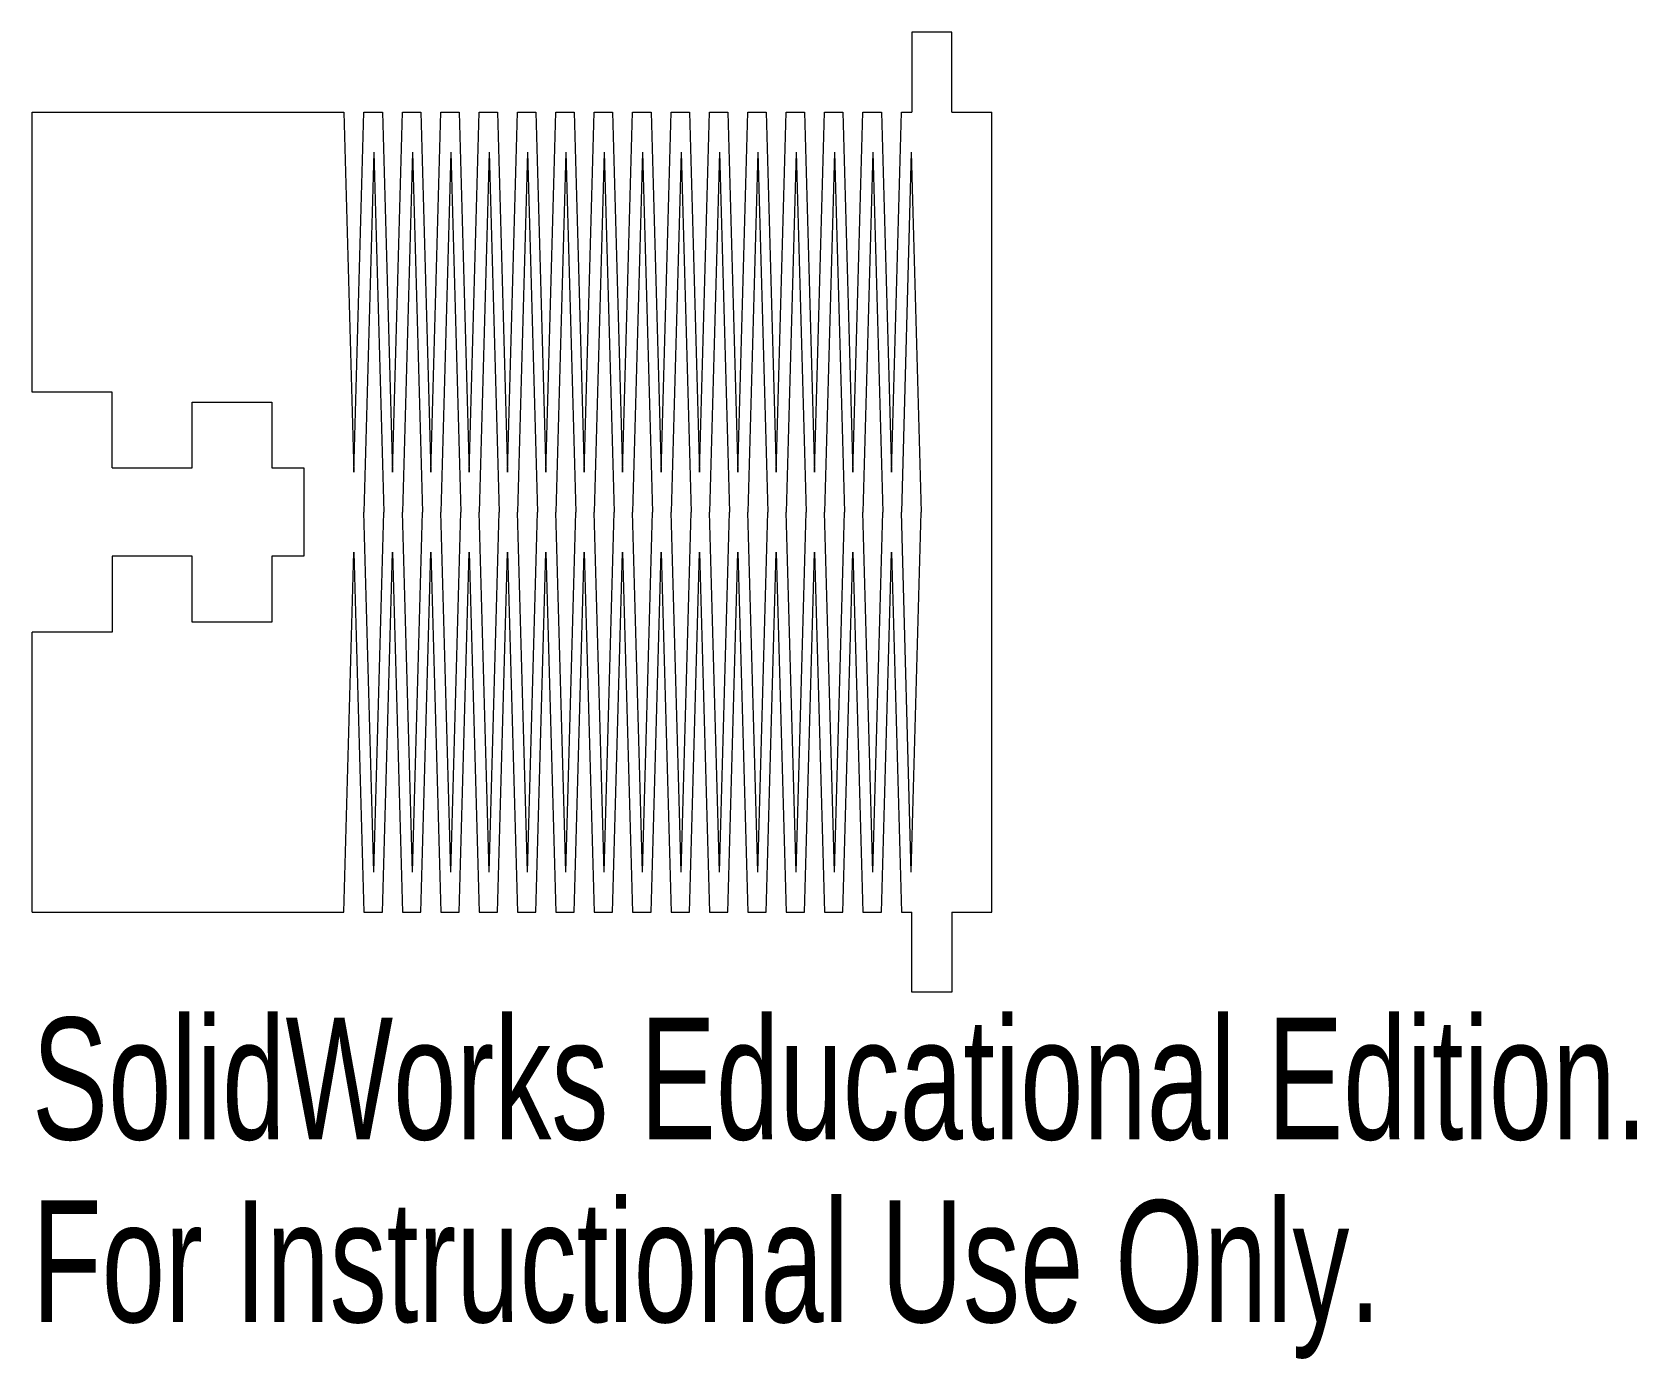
# Model space of a CAD drawing. Header units: inches. Extents: x 0 to 2.51, y -0.7 to 1.38.
import ezdxf

# ---------------------------------------------------------------- set-up
doc = ezdxf.new("R2010")
doc.units = ezdxf.units.IN
doc.header["$MEASUREMENT"] = 0
doc.styles.add('SLDTEXTSTYLE0', font='TXT', dxfattribs={"width": 0.7})

msp = doc.modelspace()

# ---------------------------------------------------------------- linework, layer by layer
at = {"color": 7, "linetype": 'Continuous', "lineweight": 15}
for p, q in [((1.4375, 1.375), (1.375, 1.375)), ((1.375, 1.375), (1.375, 1.25)), ((1.4375, 1.25), (1.4375, 1.375)), ((0, 1.25), (0.4875, 1.25)), ((0, 0.8125), (0, 1.25)), ((0.4875, 1.25), (0.503125, 0.6875)), ((0.503125, 0.6875), (0.51875, 1.25)), ((0.51875, 1.25), (0.5475, 1.25)), ((0.5475, 1.25), (0.563125, 0.6875)), ((0.563125, 0.6875), (0.57875, 1.25)), ((0.57875, 1.25), (0.6075, 1.25)), ((0.6075, 1.25), (0.623125, 0.6875)), ((0.623125, 0.6875), (0.63875, 1.25)), ((0.63875, 1.25), (0.6675, 1.25)), ((0.6675, 1.25), (0.683125, 0.6875)), ((0.683125, 0.6875), (0.69875, 1.25)), ((0.69875, 1.25), (0.7275, 1.25)), ((0.7275, 1.25), (0.743125, 0.6875)), ((0.743125, 0.6875), (0.75875, 1.25)), ((0.75875, 1.25), (0.7875, 1.25)), ((0.7875, 1.25), (0.803125, 0.6875)), ((0.803125, 0.6875), (0.81875, 1.25)), ((0.81875, 1.25), (0.8475, 1.25)), ((0.8475, 1.25), (0.863125, 0.6875)), ((0.863125, 0.6875), (0.87875, 1.25)), ((0.87875, 1.25), (0.9075, 1.25)), ((0.9075, 1.25), (0.923125, 0.6875)), ((0.923125, 0.6875), (0.93875, 1.25)), ((0.93875, 1.25), (0.9675, 1.25)), ((0.9675, 1.25), (0.983125, 0.6875)), ((0.983125, 0.6875), (0.99875, 1.25)), ((0.99875, 1.25), (1.0275, 1.25)), ((1.0275, 1.25), (1.043125, 0.6875)), ((1.043125, 0.6875), (1.05875, 1.25)), ((1.05875, 1.25), (1.0875, 1.25)), ((1.0875, 1.25), (1.103125, 0.6875)), ((1.103125, 0.6875), (1.11875, 1.25)), ((1.11875, 1.25), (1.1475, 1.25)), ((1.1475, 1.25), (1.163125, 0.6875)), ((1.163125, 0.6875), (1.17875, 1.25)), ((1.17875, 1.25), (1.2075, 1.25)), ((1.2075, 1.25), (1.223125, 0.6875)), ((1.223125, 0.6875), (1.23875, 1.25)), ((1.23875, 1.25), (1.2675, 1.25)), ((1.2675, 1.25), (1.283125, 0.6875)), ((1.283125, 0.6875), (1.29875, 1.25)), ((1.29875, 1.25), (1.3275, 1.25)), ((1.3275, 1.25), (1.343125, 0.6875)), ((1.343125, 0.6875), (1.35875, 1.25)), ((1.35875, 1.25), (1.375, 1.25)), ((1.4375, 1.25), (1.5, 1.25)), ((1.5, 0), (1.5, 1.25)), ((0.534375, 1.1875), (0.51875, 0.625)), ((0.534375, 1.1875), (0.55, 0.625)), ((0.594375, 1.1875), (0.57875, 0.625)), ((0.594375, 1.1875), (0.61, 0.625)), ((0.654375, 1.1875), (0.63875, 0.625)), ((0.654375, 1.1875), (0.67, 0.625)), ((0.714375, 1.1875), (0.69875, 0.625)), ((0.714375, 1.1875), (0.73, 0.625)), ((0.774375, 1.1875), (0.75875, 0.625)), ((0.774375, 1.1875), (0.79, 0.625)), ((0.834375, 1.1875), (0.81875, 0.625)), ((0.834375, 1.1875), (0.85, 0.625)), ((0.894375, 1.1875), (0.87875, 0.625)), ((0.894375, 1.1875), (0.91, 0.625)), ((0.954375, 1.1875), (0.93875, 0.625)), ((0.954375, 1.1875), (0.97, 0.625)), ((1.014375, 1.1875), (0.99875, 0.625)), ((1.014375, 1.1875), (1.03, 0.625)), ((1.074375, 1.1875), (1.05875, 0.625)), ((1.074375, 1.1875), (1.09, 0.625)), ((1.134375, 1.1875), (1.11875, 0.625)), ((1.134375, 1.1875), (1.15, 0.625)), ((1.194375, 1.1875), (1.17875, 0.625)), ((1.194375, 1.1875), (1.21, 0.625)), ((1.254375, 1.1875), (1.23875, 0.625)), ((1.254375, 1.1875), (1.27, 0.625)), ((1.314375, 1.1875), (1.29875, 0.625)), ((1.314375, 1.1875), (1.33, 0.625)), ((1.374375, 1.1875), (1.35875, 0.625)), ((1.374375, 1.1875), (1.39, 0.625)), ((0.125, 0.8125), (0, 0.8125)), ((0.125, 0.694), (0.125, 0.8125)), ((0.25, 0.694), (0.25, 0.796875)), ((0.25, 0.796875), (0.375, 0.796875)), ((0.375, 0.796875), (0.375, 0.694)), ((0.125, 0.694), (0.25, 0.694)), ((0.375, 0.694), (0.425, 0.694)), ((0.425, 0.694), (0.425, 0.556)), ((0.534375, 0.0625), (0.51875, 0.625)), ((0.534375, 0.0625), (0.55, 0.625)), ((0.594375, 0.0625), (0.57875, 0.625)), ((0.594375, 0.0625), (0.61, 0.625)), ((0.654375, 0.0625), (0.63875, 0.625)), ((0.654375, 0.0625), (0.67, 0.625)), ((0.714375, 0.0625), (0.69875, 0.625)), ((0.714375, 0.0625), (0.73, 0.625)), ((0.774375, 0.0625), (0.75875, 0.625)), ((0.774375, 0.0625), (0.79, 0.625)), ((0.834375, 0.0625), (0.81875, 0.625)), ((0.834375, 0.0625), (0.85, 0.625)), ((0.894375, 0.0625), (0.87875, 0.625)), ((0.894375, 0.0625), (0.91, 0.625)), ((0.954375, 0.0625), (0.93875, 0.625)), ((0.954375, 0.0625), (0.97, 0.625)), ((1.014375, 0.0625), (0.99875, 0.625)), ((1.014375, 0.0625), (1.03, 0.625)), ((1.074375, 0.0625), (1.05875, 0.625)), ((1.074375, 0.0625), (1.09, 0.625)), ((1.134375, 0.0625), (1.11875, 0.625)), ((1.134375, 0.0625), (1.15, 0.625)), ((1.194375, 0.0625), (1.17875, 0.625)), ((1.194375, 0.0625), (1.21, 0.625)), ((1.254375, 0.0625), (1.23875, 0.625)), ((1.254375, 0.0625), (1.27, 0.625)), ((1.314375, 0.0625), (1.29875, 0.625)), ((1.314375, 0.0625), (1.33, 0.625)), ((1.374375, 0.0625), (1.35875, 0.625)), ((1.374375, 0.0625), (1.39, 0.625)), ((0.25, 0.556), (0.125, 0.556)), ((0.125, 0.556), (0.125, 0.4375)), ((0.25, 0.453125), (0.25, 0.556)), ((0.425, 0.556), (0.375, 0.556)), ((0.375, 0.556), (0.375, 0.453125)), ((0.4875, 0), (0.503125, 0.5625)), ((0.503125, 0.5625), (0.51875, 0)), ((0.5475, 0), (0.563125, 0.5625)), ((0.563125, 0.5625), (0.57875, 0)), ((0.6075, 0), (0.623125, 0.5625)), ((0.623125, 0.5625), (0.63875, 0)), ((0.6675, 0), (0.683125, 0.5625)), ((0.683125, 0.5625), (0.69875, 0)), ((0.7275, 0), (0.743125, 0.5625)), ((0.743125, 0.5625), (0.75875, 0)), ((0.7875, 0), (0.803125, 0.5625)), ((0.803125, 0.5625), (0.81875, 0)), ((0.8475, 0), (0.863125, 0.5625)), ((0.863125, 0.5625), (0.87875, 0)), ((0.9075, 0), (0.923125, 0.5625)), ((0.923125, 0.5625), (0.93875, 0)), ((0.9675, 0), (0.983125, 0.5625)), ((0.983125, 0.5625), (0.99875, 0)), ((1.0275, 0), (1.043125, 0.5625)), ((1.043125, 0.5625), (1.05875, 0)), ((1.0875, 0), (1.103125, 0.5625)), ((1.103125, 0.5625), (1.11875, 0)), ((1.1475, 0), (1.163125, 0.5625)), ((1.163125, 0.5625), (1.17875, 0)), ((1.2075, 0), (1.223125, 0.5625)), ((1.223125, 0.5625), (1.23875, 0)), ((1.2675, 0), (1.283125, 0.5625)), ((1.283125, 0.5625), (1.29875, 0)), ((1.3275, 0), (1.343125, 0.5625)), ((1.343125, 0.5625), (1.35875, 0)), ((0.375, 0.453125), (0.25, 0.453125)), ((0.125, 0.4375), (0, 0.4375)), ((0, 0), (0, 0.4375)), ((0, 0), (0.4875, 0)), ((0.51875, 0), (0.5475, 0)), ((0.57875, 0), (0.6075, 0)), ((0.63875, 0), (0.6675, 0)), ((0.69875, 0), (0.7275, 0)), ((0.75875, 0), (0.7875, 0)), ((0.81875, 0), (0.8475, 0)), ((0.87875, 0), (0.9075, 0)), ((0.93875, 0), (0.9675, 0)), ((0.99875, 0), (1.0275, 0)), ((1.05875, 0), (1.0875, 0)), ((1.11875, 0), (1.1475, 0)), ((1.17875, 0), (1.2075, 0)), ((1.23875, 0), (1.2675, 0)), ((1.29875, 0), (1.3275, 0)), ((1.35875, 0), (1.375, 0)), ((1.375, -0.125), (1.375, 0)), ((1.4375, 0), (1.4375, -0.125)), ((1.4375, 0), (1.5, 0)), ((1.4375, -0.125), (1.375, -0.125))]:
    msp.add_line(p, q, dxfattribs=at)

# ---------------------------------------------------------------- texts
at = {"color": 7, "linetype": 'Continuous', "char_height": 0.1903, "attachment_point": 1, "style": 'SLDTEXTSTYLE0'}
for s, insert in [('SolidWorks Educational Edition.', (0, -0.16514)), ('For Instructional Use Only.', (0, -0.45059))]:
    msp.add_mtext(s, dxfattribs=dict(at, insert=insert))

doc.saveas('drawing.dxf')
